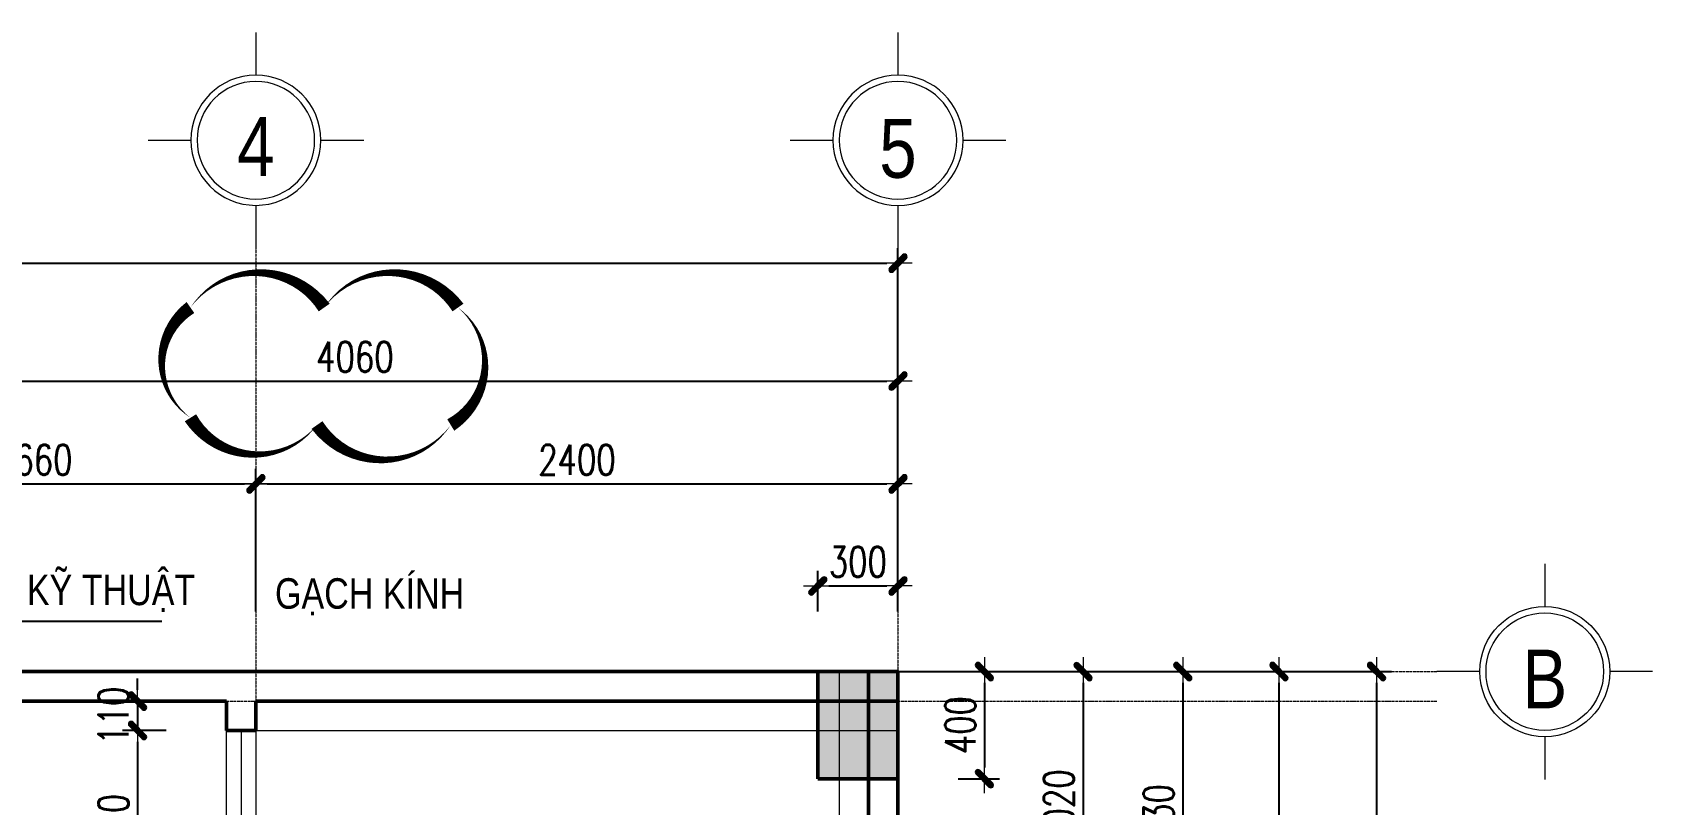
# Model space of a CAD drawing. Extents: x -165145 to 691808, y -202842 to 311040.
# Drawn here: x 460942 to 466998, y 283461 to 286346 of the extents above; entities that cross this region are included whole.
import ezdxf
from ezdxf.enums import TextEntityAlignment as Align

# ---------------------------------------------------------------- set-up
doc = ezdxf.new("R2010")
doc.units = 0
doc.header["$LTSCALE"] = 10
doc.header["$MEASUREMENT"] = 0
doc.linetypes.add('TIM', pattern=[26.01, 10, -3, 0.01, -3, 10])
doc.layers.get('Defpoints').update_dxf_attribs({"color": 5, "linetype": 'CONTINUOUS'})
for name, color, linetype, lineweight in [('ARROWS', 1, 'CONTINUOUS', 0), ('DIM', 8, 'CONTINUOUS', 13), ('netchia', 2, 'CONTINUOUS', 20), ('TEXT', 4, 'CONTINUOUS', 20), ('TRUC', 251, 'TIM', 5), ('wall', 7, 'CONTINUOUS', 50)]:
    doc.layers.add(name, color=color, linetype=linetype, lineweight=lineweight)
doc.styles.add('ROMANS', font='romans', dxfattribs={"width": 0.75, "bigfont": 'vns'})
doc.styles.add('VNARIALH', font='', dxfattribs={"width": 0.75})
doc.styles.add('VnArialNarrowH', font='')
doc.styles.add('VNCC-Arial', font='arial.ttf', dxfattribs={"width": 0.8})
doc.styles.get('VNARIALH').set_extended_font_data('.VnArialH')
doc.styles.get('VnArialNarrowH').set_extended_font_data('.VnArial NarrowH')
doc.dimstyles.new('fit0.75', dxfattribs={"dimscale": 0.5625, "dimtxt": 200, "dimasz": 75, "dimexe": 100, "dimexo": 400, "dimgap": 0.03, "dimtad": 0, "dimdec": 0, "dimdsep": 46, "dimtxsty": 'ROMANS', "dimblk": 'alex', "dimcen": 150, "dimclrd": 8, "dimclre": 8, "dimclrt": 7, "dimaunit": 1, "dimadec": 0, "dimazin": 0, "dimtfac": 0.072, "dimtdec": 0, "dimtix": 1, "dimtmove": 2, "dimatfit": 3, "dimldrblk": 'a-01', "dimfxl": 100, "dimtvp": 0.8, "dimtolj": 1, "dimarcsym": 0})

# ---------------------------------------------------------------- blocks, each defined once
blk = doc.blocks.new('alex')
at = {"layer": 'ARROWS'}
h = blk.add_hatch(color=1, dxfattribs=at)
edge = h.paths.add_edge_path()
edge.add_line((0.4, 0.74), (-0.74, -0.4))
edge.add_ellipse((-0.57, -0.57), major_axis=(0.17, 0.17), ratio=1, start_angle=90, end_angle=270)
edge.add_line((-0.4, -0.74), (0.74, 0.4))
edge.add_ellipse((0.57, 0.57), major_axis=(0.17, 0.17), ratio=1, start_angle=270, end_angle=450)
blk.add_lwpolyline([(0.4, 0.74), (-0.74, -0.4, 1), (-0.4, -0.74), (0.74, 0.4, 1)], format="xyb", close=True, dxfattribs=at)
at = {"layer": 'netchia', "color": 2}
for p, q in [((1.27, 0), (-1.27, 0)), ((0, -1.27), (0, 1.27))]:
    blk.add_line(p, q, dxfattribs=at)
blk = doc.blocks.new('*D869')
at = {"layer": 'Defpoints', "color": 0, "ltscale": 0.05, "transparency": 16777216}
for p in [(463342.3, 283958), (465224.9, 279058), (465601.6, 279058)]:
    blk.add_point(p, dxfattribs=at)
at = {"layer": 'DIM', "color": 8, "lineweight": -2, "ltscale": 0.05, "transparency": 16777216}
for p, q in [((463567.3, 283958), (465657.8, 283958)), ((465601.6, 283915.8), (465601.6, 279100.1)), ((465449.9, 279058), (465657.8, 279058))]:
    blk.add_line(p, q, dxfattribs=at)
at = {"layer": 'DIM', "color": 8, "lineweight": -2, "ltscale": 0.05, "transparency": 16777216, "xscale": 42.1875, "yscale": 42.1875, "zscale": 42.1875}
for p, rotation in [((465601.6, 283958), 90), ((465601.6, 279058), 270)]:
    blk.add_blockref('alex', p, dxfattribs=dict(at, rotation=rotation))
at = {"layer": 'DIM', "color": 7, "ltscale": 0.05, "transparency": 16777216, "insert": (465511.6, 281508), "char_height": 112.5, "attachment_point": 5, "rotation": 90, "style": 'ROMANS'}
blk.add_mtext('\\A1;4900', dxfattribs=at)
blk = doc.blocks.new('a-01')
at = {"layer": 'ARROWS'}
blk.add_hatch(color=256, dxfattribs=at).paths.add_polyline_path([(-1.8, 0.49), (-1.8, -0.49), (0, 0)])
at = {"layer": 'netchia'}
blk.add_lwpolyline([(-1.8, 0.49), (-1.8, -0.49), (0, 0), (0, 0)], close=True, dxfattribs=at)
blk = doc.blocks.new('*D870')
at = {"layer": 'Defpoints', "color": 0, "ltscale": 0.05, "transparency": 16777216}
for p in [(464283.7, 283958), (465180.2, 276958), (465966.6, 276958)]:
    blk.add_point(p, dxfattribs=at)
at = {"layer": 'DIM', "color": 8, "lineweight": -2, "ltscale": 0.05, "transparency": 16777216}
for p, q in [((464508.7, 283958), (466022.8, 283958)), ((465966.6, 283915.8), (465966.6, 277000.2)), ((465405.2, 276958), (466022.8, 276958))]:
    blk.add_line(p, q, dxfattribs=at)
at = {"layer": 'DIM', "color": 8, "lineweight": -2, "ltscale": 0.05, "transparency": 16777216, "xscale": 42.1875, "yscale": 42.1875, "zscale": 42.1875}
for p, rotation in [((465966.6, 283958), 90), ((465966.6, 276958), 270)]:
    blk.add_blockref('alex', p, dxfattribs=dict(at, rotation=rotation))
at = {"layer": 'DIM', "color": 7, "ltscale": 0.05, "transparency": 16777216, "insert": (465876.6, 280458), "char_height": 112.5, "attachment_point": 5, "rotation": 90, "style": 'ROMANS'}
blk.add_mtext('\\A1;7000', dxfattribs=at)
blk = doc.blocks.new('*D871')
at = {"layer": 'Defpoints', "color": 0, "ltscale": 0.05, "transparency": 16777216}
for p in [(463664, 283958), (464020.5, 282828), (465242.1, 282828)]:
    blk.add_point(p, dxfattribs=at)
at = {"layer": 'DIM', "color": 8, "lineweight": -2, "ltscale": 0.05, "transparency": 16777216}
for p, q in [((463889, 283958), (465298.3, 283958)), ((465242.1, 283915.8), (465242.1, 282870.1)), ((464245.5, 282828), (465298.3, 282828))]:
    blk.add_line(p, q, dxfattribs=at)
at = {"layer": 'DIM', "color": 8, "lineweight": -2, "ltscale": 0.05, "transparency": 16777216, "xscale": 42.1875, "yscale": 42.1875, "zscale": 42.1875}
for p, rotation in [((465242.1, 283958), 90), ((465242.1, 282828), 270)]:
    blk.add_blockref('alex', p, dxfattribs=dict(at, rotation=rotation))
at = {"layer": 'DIM', "color": 7, "ltscale": 0.05, "transparency": 16777216, "insert": (465152.1, 283393), "char_height": 112.5, "attachment_point": 5, "rotation": 90, "style": 'ROMANS'}
blk.add_mtext('\\A1;1130', dxfattribs=at)
blk = doc.blocks.new('tentruc')
at = {"layer": 'DIM'}
for p, q in [((0, 311.2), (0, 515.8)), ((-515.8, 0), (-311.2, 0)), ((-515.8, 0), (-311.2, 0)), ((311.2, 0), (515.8, 0)), ((311.2, 0), (515.8, 0)), ((0, -515.8), (0, -311.2))]:
    blk.add_line(p, q, dxfattribs=at)
at = {"layer": 'DIM', "ltscale": 0.5}
blk.add_circle((0, 0), 311.2, dxfattribs=at)
at = {"layer": 'DIM'}
blk.add_circle((0, 0), 281.2, dxfattribs=at)
at = {"layer": 'DIM', "color": 7, "linetype": 'ByBlock', "ltscale": 0.5, "style": 'VNARIALH', "width": 1.1}
blk.add_attdef('A', text='', height=281.2, dxfattribs=at).set_placement((0, -106.7), align=Align.CENTER)
blk = doc.blocks.new('*D838')
at = {"layer": 'Defpoints', "color": 0, "transparency": 16777216}
for p in [(464177.7, 285043.7), (460117.7, 283958), (464177.7, 283958)]:
    blk.add_point(p, dxfattribs=at)
at = {"layer": 'DIM', "color": 8, "lineweight": -2, "transparency": 16777216}
for p, q in [((460117.7, 284183), (460117.7, 285099.9)), ((460159.8, 285043.7), (464135.5, 285043.7)), ((464177.7, 284183), (464177.7, 285099.9))]:
    blk.add_line(p, q, dxfattribs=at)
at = {"layer": 'DIM', "color": 8, "lineweight": -2, "transparency": 16777216, "xscale": 42.1875, "yscale": 42.1875, "zscale": 42.1875, "rotation": 180}
blk.add_blockref('alex', (460117.7, 285043.7), dxfattribs=at)
at = {"layer": 'DIM', "color": 8, "lineweight": -2, "transparency": 16777216, "xscale": 42.1875, "yscale": 42.1875, "zscale": 42.1875}
blk.add_blockref('alex', (464177.7, 285043.7), dxfattribs=at)
at = {"layer": 'DIM', "color": 7, "transparency": 16777216, "insert": (462147.7, 285133.7), "char_height": 112.5, "attachment_point": 5, "style": 'ROMANS'}
blk.add_mtext('\\A1;4060', dxfattribs=at)
blk = doc.blocks.new('*D839')
at = {"layer": 'Defpoints', "color": 0, "transparency": 16777216}
for p in [(461777.7, 284659.5), (460117.7, 283958), (461777.7, 283958)]:
    blk.add_point(p, dxfattribs=at)
at = {"layer": 'DIM', "color": 8, "lineweight": -2, "transparency": 16777216}
for p, q in [((460117.7, 284183), (460117.7, 284715.8)), ((461777.7, 284183), (461777.7, 284715.8)), ((460159.8, 284659.5), (461735.5, 284659.5))]:
    blk.add_line(p, q, dxfattribs=at)
at = {"layer": 'DIM', "color": 8, "lineweight": -2, "transparency": 16777216, "xscale": 42.1875, "yscale": 42.1875, "zscale": 42.1875, "rotation": 180}
blk.add_blockref('alex', (460117.7, 284659.5), dxfattribs=at)
at = {"layer": 'DIM', "color": 8, "lineweight": -2, "transparency": 16777216, "xscale": 42.1875, "yscale": 42.1875, "zscale": 42.1875}
blk.add_blockref('alex', (461777.7, 284659.5), dxfattribs=at)
at = {"layer": 'DIM', "color": 7, "transparency": 16777216, "insert": (460947.7, 284749.5), "char_height": 112.5, "attachment_point": 5, "style": 'ROMANS'}
blk.add_mtext('\\A1;1660', dxfattribs=at)
blk = doc.blocks.new('*D840')
at = {"layer": 'Defpoints', "color": 0, "transparency": 16777216}
for p in [(464177.7, 284659.5), (461777.7, 283958), (464177.7, 283958)]:
    blk.add_point(p, dxfattribs=at)
at = {"layer": 'DIM', "color": 8, "lineweight": -2, "transparency": 16777216}
for p, q in [((461777.7, 284183), (461777.7, 284715.8)), ((464177.7, 284183), (464177.7, 284715.8)), ((461819.8, 284659.5), (464135.5, 284659.5))]:
    blk.add_line(p, q, dxfattribs=at)
at = {"layer": 'DIM', "color": 8, "lineweight": -2, "transparency": 16777216, "xscale": 42.1875, "yscale": 42.1875, "zscale": 42.1875, "rotation": 180}
blk.add_blockref('alex', (461777.7, 284659.5), dxfattribs=at)
at = {"layer": 'DIM', "color": 8, "lineweight": -2, "transparency": 16777216, "xscale": 42.1875, "yscale": 42.1875, "zscale": 42.1875}
blk.add_blockref('alex', (464177.7, 284659.5), dxfattribs=at)
at = {"layer": 'DIM', "color": 7, "transparency": 16777216, "insert": (462977.7, 284749.5), "char_height": 112.5, "attachment_point": 5, "style": 'ROMANS'}
blk.add_mtext('\\A1;2400', dxfattribs=at)
blk = doc.blocks.new('*D841')
at = {"layer": 'Defpoints', "color": 0, "transparency": 16777216}
for p in [(464177.7, 285484), (446677.7, 283957.9), (464177.7, 283957.9)]:
    blk.add_point(p, dxfattribs=at)
at = {"layer": 'DIM', "color": 8, "lineweight": -2, "transparency": 16777216}
for p, q in [((446677.7, 284182.9), (446677.7, 285540.3)), ((464177.7, 284182.9), (464177.7, 285540.3)), ((446719.8, 285484), (464135.5, 285484))]:
    blk.add_line(p, q, dxfattribs=at)
at = {"layer": 'DIM', "color": 8, "lineweight": -2, "transparency": 16777216, "xscale": 42.1875, "yscale": 42.1875, "zscale": 42.1875, "rotation": 180}
blk.add_blockref('alex', (446677.7, 285484), dxfattribs=at)
at = {"layer": 'DIM', "color": 8, "lineweight": -2, "transparency": 16777216, "xscale": 42.1875, "yscale": 42.1875, "zscale": 42.1875}
blk.add_blockref('alex', (464177.7, 285484), dxfattribs=at)
at = {"layer": 'DIM', "color": 7, "transparency": 16777216, "insert": (455427.7, 285574), "char_height": 112.5, "attachment_point": 5, "style": 'ROMANS'}
blk.add_mtext('\\A1;17500', dxfattribs=at)
blk = doc.blocks.new('*D849')
at = {"layer": 'Defpoints', "color": 0, "transparency": 16777216}
for p in [(464331.8, 283957.9), (464221.8, 282938), (464869.3, 282938)]:
    blk.add_point(p, dxfattribs=at)
at = {"layer": 'DIM', "color": 8, "lineweight": -2, "transparency": 16777216}
for p, q in [((464556.8, 283957.9), (464925.6, 283957.9)), ((464869.3, 283915.8), (464869.3, 282980.1)), ((464446.8, 282938), (464925.6, 282938))]:
    blk.add_line(p, q, dxfattribs=at)
at = {"layer": 'DIM', "color": 8, "lineweight": -2, "transparency": 16777216, "xscale": 42.1875, "yscale": 42.1875, "zscale": 42.1875}
for p, rotation in [((464869.3, 283957.9), 90), ((464869.3, 282938), 270)]:
    blk.add_blockref('alex', p, dxfattribs=dict(at, rotation=rotation))
at = {"layer": 'DIM', "color": 7, "transparency": 16777216, "insert": (464779.3, 283448), "char_height": 112.5, "attachment_point": 5, "rotation": 90, "style": 'ROMANS'}
blk.add_mtext('\\A1;1020', dxfattribs=at)
blk = doc.blocks.new('*D850')
at = {"layer": 'Defpoints', "color": 0, "transparency": 16777216}
for p in [(461667.7, 283848), (461335.6, 283738), (461667.7, 283738)]:
    blk.add_point(p, dxfattribs=at)
at = {"layer": 'DIM', "color": 8, "lineweight": -2, "transparency": 16777216}
for p, q in [((461335.6, 283890.1), (461335.6, 283932.3)), ((461442.7, 283848), (461279.3, 283848)), ((461335.6, 283848), (461335.6, 283738)), ((461442.7, 283738), (461279.3, 283738)), ((461335.6, 283695.8), (461335.6, 283653.6))]:
    blk.add_line(p, q, dxfattribs=at)
at = {"layer": 'DIM', "color": 8, "lineweight": -2, "transparency": 16777216, "xscale": 42.1875, "yscale": 42.1875, "zscale": 42.1875}
for p, rotation in [((461335.6, 283848), 270), ((461335.6, 283738), 90)]:
    blk.add_blockref('alex', p, dxfattribs=dict(at, rotation=rotation))
at = {"layer": 'DIM', "color": 7, "transparency": 16777216, "insert": (461245.6, 283793), "char_height": 112.5, "attachment_point": 5, "rotation": 90, "style": 'ROMANS'}
blk.add_mtext('\\A1;110', dxfattribs=at)
blk = doc.blocks.new('*D851')
at = {"layer": 'Defpoints', "color": 0, "transparency": 16777216}
for p in [(461667.7, 283738), (461335.6, 283048), (461667.7, 283048)]:
    blk.add_point(p, dxfattribs=at)
at = {"layer": 'DIM', "color": 8, "lineweight": -2, "transparency": 16777216}
for p, q in [((461442.7, 283738), (461279.3, 283738)), ((461335.6, 283695.8), (461335.6, 283090.1)), ((461442.7, 283048), (461279.3, 283048))]:
    blk.add_line(p, q, dxfattribs=at)
at = {"layer": 'DIM', "color": 8, "lineweight": -2, "transparency": 16777216, "xscale": 42.1875, "yscale": 42.1875, "zscale": 42.1875}
for p, rotation in [((461335.6, 283738), 90), ((461335.6, 283048), 270)]:
    blk.add_blockref('alex', p, dxfattribs=dict(at, rotation=rotation))
at = {"layer": 'DIM', "color": 7, "transparency": 16777216, "insert": (461245.6, 283393), "char_height": 112.5, "attachment_point": 5, "rotation": 90, "style": 'ROMANS'}
blk.add_mtext('\\A1;690', dxfattribs=at)
blk = doc.blocks.new('*D861')
at = {"layer": 'Defpoints', "color": 0, "transparency": 16777216}
for p in [(464177.7, 284278), (463877.7, 283958), (464177.7, 283958)]:
    blk.add_point(p, dxfattribs=at)
at = {"layer": 'DIM', "color": 8, "lineweight": -2, "transparency": 16777216}
for p, q in [((463877.7, 284183), (463877.7, 284334.3)), ((464177.7, 284183), (464177.7, 284334.3)), ((463919.8, 284278), (464135.5, 284278))]:
    blk.add_line(p, q, dxfattribs=at)
at = {"layer": 'DIM', "color": 8, "lineweight": -2, "transparency": 16777216, "xscale": 42.1875, "yscale": 42.1875, "zscale": 42.1875, "rotation": 180}
blk.add_blockref('alex', (463877.7, 284278), dxfattribs=at)
at = {"layer": 'DIM', "color": 8, "lineweight": -2, "transparency": 16777216, "xscale": 42.1875, "yscale": 42.1875, "zscale": 42.1875}
blk.add_blockref('alex', (464177.7, 284278), dxfattribs=at)
at = {"layer": 'DIM', "color": 7, "transparency": 16777216, "insert": (464027.7, 284368), "char_height": 112.5, "attachment_point": 5, "style": 'ROMANS'}
blk.add_mtext('\\A1;300', dxfattribs=at)
blk = doc.blocks.new('*D862')
at = {"layer": 'Defpoints', "color": 0, "transparency": 16777216}
for p in [(464177.7, 283958), (464177.7, 283558), (464500.6, 283558)]:
    blk.add_point(p, dxfattribs=at)
at = {"layer": 'DIM', "color": 8, "lineweight": -2, "transparency": 16777216}
for p, q in [((464402.7, 283958), (464556.8, 283958)), ((464500.6, 283915.8), (464500.6, 283600.1)), ((464402.7, 283558), (464556.8, 283558))]:
    blk.add_line(p, q, dxfattribs=at)
at = {"layer": 'DIM', "color": 8, "lineweight": -2, "transparency": 16777216, "xscale": 42.1875, "yscale": 42.1875, "zscale": 42.1875}
for p, rotation in [((464500.6, 283958), 90), ((464500.6, 283558), 270)]:
    blk.add_blockref('alex', p, dxfattribs=dict(at, rotation=rotation))
at = {"layer": 'DIM', "color": 7, "transparency": 16777216, "insert": (464410.6, 283758), "char_height": 112.5, "attachment_point": 5, "rotation": 90, "style": 'ROMANS'}
blk.add_mtext('\\A1;400', dxfattribs=at)

msp = doc.modelspace()

# ---------------------------------------------------------------- hatches: boundary and pattern name
at = {"layer": 'wall'}
h = msp.add_hatch(dxfattribs=at)
h.set_pattern_fill('AR-CONC', color=256, style=0)
h.set_pattern_definition([(50, (-549117.3385, 521103.951), (7.172601826, -0.62752135), [0.75, -8.25]), (355, (-549117.3385, 521103.951), (-1.387513336, 7.521921337), [0.6, -6.6]), (100.45144446, (-549116.741, 521103.899), (5.785088467, 6.89439991), [0.63740192, -7.01142112]), (46.1842, (-549117.3385, 521105.951), (10.67241331, -1.65519281), [1.125, -12.375]), (96.6356355, (-549116.449, 521105.813), (9.34661946, 9.74118601), [0.95610342, -10.5171376]), (351.184164, (-549117.338, 521105.951), (9.34661945, 9.741186), [0.9, -9.90000001]), (21, (-549116.3385, 521105.451), (5.96907052, -4.026188907), [0.75, -8.25]), (326, (-549116.3385, 521105.451), (2.43315332, 7.25150045), [0.6, -6.6]), (71.45144474, (-549115.841, 521105.1156), (8.402223767, 3.22531153), [0.6374019, -7.01142112]), (37.5, (-549117.3385, 521103.9511), (0.121598553, 3.328938538), [0, -6.52, 0, -6.7, 0, -6.625]), (7.5, (-549117.3385, 521103.951), (2.630695374, 3.944117119), [0, -3.82, 0, -6.37, 0, -2.525]), (327.5, (-549119.5685, 521103.951), (5.338224362, -0.225548717), [0, -2.5, 0, -7.8, 0, -10.35]), (317.5, (-549120.5685, 521103.951), (5.831861693, 1.001049823), [0, -3.25, 0, -5.18, 0, -7.35])])
h.paths.add_polyline_path([(464177.66154, 283957.95113), (463877.66154, 283957.95113), (463877.66154, 283557.95113), (464177.66154, 283557.95113)])

# ---------------------------------------------------------------- linework, layer by layer
at = {"layer": 'DIM', "ltscale": 0.05}
for p, q in [((463957.66154, 283957.95113), (463957.66154, 282937.95477)), ((461722.66154, 283737.95477), (461722.66154, 283047.95477)), ((461777.66154, 283737.95477), (464177.66154, 283737.95477))]:
    msp.add_line(p, q, dxfattribs=at)
at = {"layer": 'DIM', "color": 1}
msp.add_lwpolyline([(461533.13858, 285318.2944, 0, 50, -0.52056705), (462033.13858, 285318.2944, 0, 50, -0.52056705), (462533.13858, 285318.2944, 0, 50, -0.52056705), (462506.13858, 284879.2944, 0, 50, -0.52056705), (462006.13858, 284879.2944, 0, 50, -0.52056705), (461533.13858, 284906.2944, 0, 50, -0.52056705)], format="xyseb", close=True, dxfattribs=at)
at = {"layer": 'DIM', "ltscale": 0.05}
msp.add_lwpolyline([(461667.66154, 283737.95477), (461777.66154, 283737.95477), (461777.66154, 283047.95477), (461667.66154, 283047.95477)], close=True, dxfattribs=at)
at = {"layer": 'TRUC', "ltscale": 0.05}
for p, q in [((461777.66154, 285540.28843), (461777.66154, 275107.78777)), ((464177.66154, 285540.28843), (464177.66154, 275107.78777)), ((444354.60887, 283957.91992), (466192.27634, 283957.9532)), ((444354.60904, 283847.91992), (466192.27651, 283847.9532))]:
    msp.add_line(p, q, dxfattribs=at)
at = {"layer": 'wall', "ltscale": 0.05}
for p, q in [((449327.66154, 283957.96064), (464177.66154, 283957.95233)), ((464067.66154, 283957.95113), (464067.66154, 276957.9616)), ((464177.66154, 283957.95113), (464177.66154, 276957.9616)), ((460771.04023, 283847.95267), (461667.66154, 283847.95477)), ((461777.66154, 283847.95477), (464177.66154, 283847.95214)), ((461777.66154, 283737.95477), (461667.66154, 283737.95477))]:
    msp.add_line(p, q, dxfattribs=at)
msp.add_lwpolyline([(463877.66154, 283557.95113), (464177.66154, 283557.95113), (464177.66154, 283957.95113), (463877.66154, 283957.95113)], close=True, dxfattribs=at)
for points in [[(461667.66154, 283847.95477), (461667.66154, 283737.95477)], [(461777.66154, 283847.95477), (461777.66154, 283737.95477)]]:
    msp.add_lwpolyline(points, dxfattribs=at)

# ---------------------------------------------------------------- block references
at = {"layer": 'TEXT'}
ref = msp.add_blockref('tentruc', (461777.66154, 285943.23195), dxfattribs=dict(at, xscale=-0.78125, yscale=0.78125, zscale=0.78125, rotation=180))
ref.add_attrib('A', '4', dxfattribs={"color": 7, "linetype": 'ByBlock', "ltscale": 0.5, "height": 219.72656, "style": 'VnArialNarrowH'}).set_placement((461777.66154, 285809.83684), align=Align.CENTER)
ref = msp.add_blockref('tentruc', (464177.66154, 285943.23128), dxfattribs=dict(at, xscale=-0.78125, yscale=0.78125, zscale=0.78125, rotation=180))
ref.add_attrib('A', '5', dxfattribs={"color": 7, "linetype": 'ByBlock', "ltscale": 0.5, "height": 219.72656, "style": 'VnArialNarrowH'}).set_placement((464177.66154, 285803.0915), align=Align.CENTER)
ref = msp.add_blockref('tentruc', (466595.21985, 283957.9532), dxfattribs=dict(at, xscale=0.78125, yscale=0.78125, zscale=0.78125, rotation=180))
ref.add_attrib('A', 'B', dxfattribs={"color": 7, "linetype": 'ByBlock', "ltscale": 0.5, "height": 219.72656, "style": 'VnArialNarrowH'}).set_placement((466595.21985, 283820.66117), align=Align.CENTER)

# ---------------------------------------------------------------- texts
at = {"layer": 'TEXT', "style": 'VNCC-Arial', "width": 0.8}
msp.add_text('HỘP KỸ THUẬT', height=113.90625, rotation=359.999927928, dxfattribs=at).set_placement((460610.60713, 284206.36176))
msp.add_text('GẠCH KÍNH', height=113.90625, dxfattribs=at).set_placement((461849.18225, 284192.96263))

# ---------------------------------------------------------------- dimensions: what is measured, and where the dimension line sits
at = {"layer": 'DIM'}
for base, p1, p2, picture, middle in [((464177.66154, 285484.03777), (446677.66154, 283957.94325), (464177.66154, 283957.94331), '*D841', (455427.66154, 285574.03777)), ((464177.66154, 285043.67168), (460117.66154, 283957.95474), (464177.66154, 283957.95474), '*D838', (462147.66154, 285133.67168)), ((461777.66154, 284659.53783), (460117.66154, 283957.95474), (461777.66154, 283957.95042), '*D839', (460947.66154, 284749.53783)), ((464177.66154, 284659.53783), (461777.66154, 283957.95369), (464177.66154, 283957.95369), '*D840', (462977.66154, 284749.53783)), ((464177.66154, 284278.03783), (463877.66154, 283957.95113), (464177.66154, 283957.95254), '*D861', (464027.66154, 284368.03783))]:
    dim = msp.add_linear_dim(base=base, p1=p1, p2=p2, dimstyle='fit0.75', dxfattribs=at)
    dim.commit()
    dim.dimension.update_dxf_attribs({"geometry": picture, "text_midpoint": middle})
at = {"layer": 'DIM', "ltscale": 0.05}
for base, p1, p2, picture, middle in [((465601.58597, 279057.95254), (463342.2845, 283957.95254), (465224.87916, 279057.95254), '*D869', (465511.58597, 281507.95254)), ((465242.08597, 282827.95254), (463663.98304, 283957.95254), (464020.48554, 282827.95254), '*D871', (465152.08597, 283392.95254)), ((465966.58597, 276957.96385), (464283.71207, 283957.95254), (465180.19682, 276957.96385), '*D870', (465876.58597, 280457.95819))]:
    dim = msp.add_linear_dim(base=base, p1=p1, p2=p2, angle=90, dimstyle='fit0.75', dxfattribs=at)
    dim.commit()
    dim.dimension.update_dxf_attribs({"geometry": picture, "text_midpoint": middle})
at = {"layer": 'DIM'}
for base, p1, p2, picture, middle in [((464500.58597, 283557.95113), (464177.66154, 283957.95254), (464177.66154, 283557.95113), '*D862', (464410.58597, 283757.95184)), ((464869.33924, 282937.95254), (464331.77967, 283957.9489), (464221.77967, 282937.95254), '*D849', (464779.33924, 283447.95072)), ((461335.58597, 283737.95477), (461667.66154, 283847.95477), (461667.66154, 283737.95477), '*D850', (461245.58597, 283792.95477)), ((461335.58597, 283047.95477), (461667.66154, 283737.95477), (461667.66154, 283047.95477), '*D851', (461245.58597, 283392.95477))]:
    dim = msp.add_linear_dim(base=base, p1=p1, p2=p2, angle=90, dimstyle='fit0.75', dxfattribs=at)
    dim.commit()
    dim.dimension.update_dxf_attribs({"geometry": picture, "text_midpoint": middle})

# ---------------------------------------------------------------- leaders
at = {"layer": 'DIM', "ltscale": 0.05}
msp.add_leader([(460502.08597, 283766.02693), (460599.58597, 284147.087), (461426.27313, 284147.08572)], dimstyle='fit0.75', override={"dimgap": 0.03, "dimtad": 0}, dxfattribs=at)

doc.saveas('drawing.dxf')
